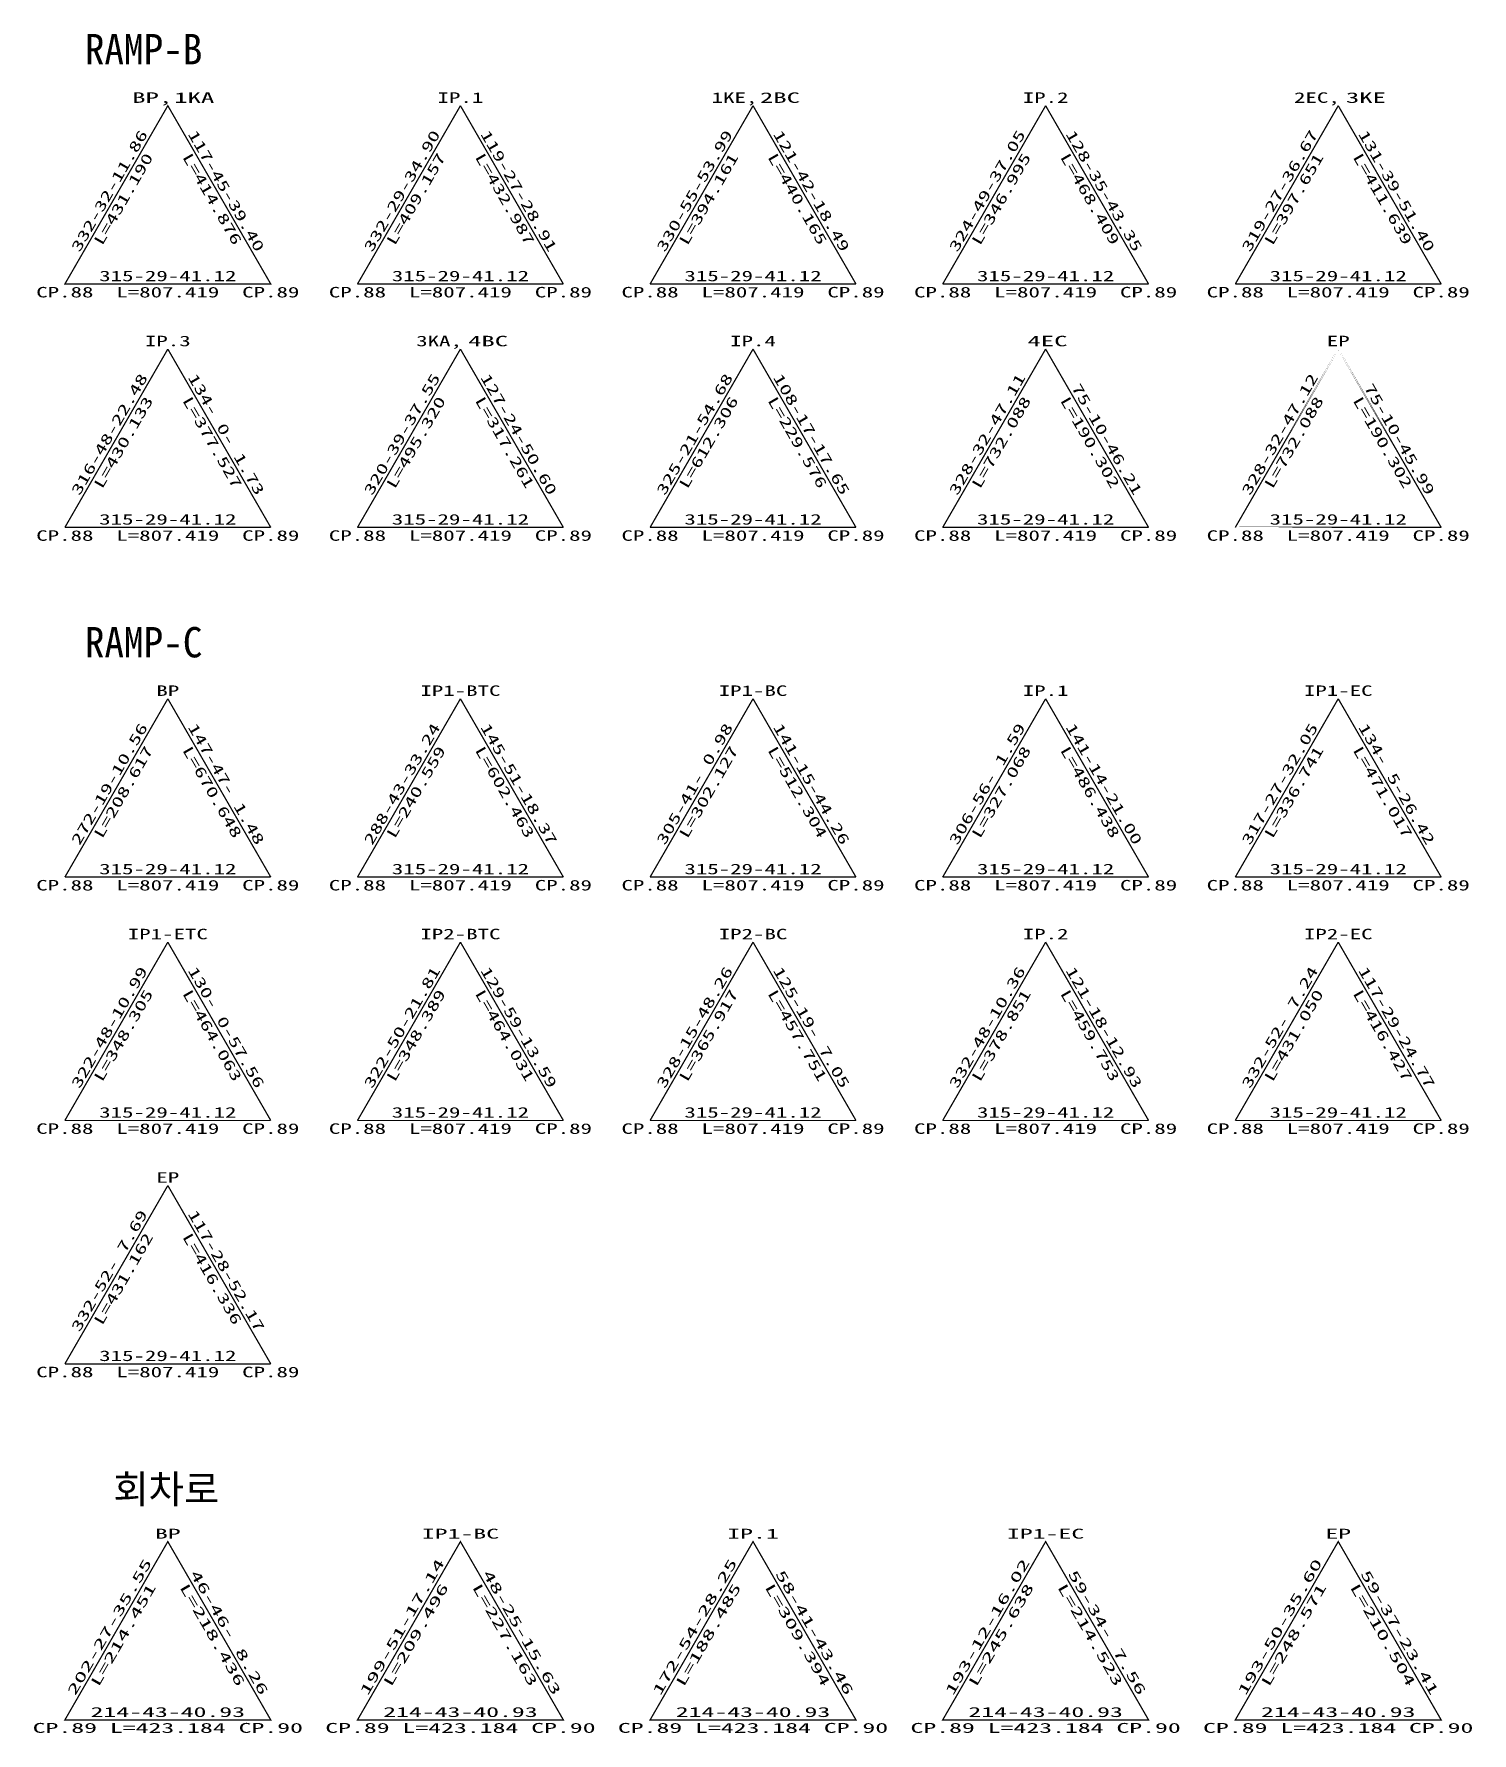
# Model space of a CAD drawing. Extents: x 1479 to 2863, y 98 to 988.
# Drawn here: x 2199 to 2863, y 202 to 986 of the extents above; entities that cross this region are included whole.
import ezdxf
from ezdxf.enums import TextEntityAlignment as Align

# ---------------------------------------------------------------- set-up
doc = ezdxf.new("R2010")
doc.units = 0
doc.header["$MEASUREMENT"] = 0
for name, color, linetype in [('CZ-LEAL', 1, 'CONTINUOUS'), ('CZ-LEAT', 3, 'CONTINUOUS'), ('CZ-TEX1', 6, 'CONTINUOUS')]:
    doc.layers.add(name, color=color, linetype=linetype)
doc.styles.add('GHS', font='DotumChe.ttf')

msp = doc.modelspace()

# ---------------------------------------------------------------- linework, layer by layer
at = {"layer": 'CZ-LEAL', "const_width": 0.6}
for points in [[(2308.3, 870.78), (2213.26, 870.78), (2260.78, 953.08)], [(2800.94, 840.78), (2753.42, 758.47)], [(2800.94, 840.78), (2848.46, 758.47)], [(2753.42, 758.47), (2848.46, 758.47)], [(2213.26, 208.19), (2260.78, 290.5), (2308.3, 208.19)], [(2348.3, 208.19), (2395.82, 290.5), (2443.34, 208.19)], [(2483.34, 208.19), (2530.86, 290.5), (2578.38, 208.19)], [(2618.38, 208.19), (2665.9, 290.5), (2713.42, 208.19)], [(2753.42, 208.19), (2800.94, 290.5), (2848.46, 208.19)]]:
    msp.add_lwpolyline(points, close=True, dxfattribs=at)
for points in [[(2395.82, 953.08), (2348.3, 870.78)], [(2395.82, 953.08), (2443.34, 870.78)], [(2530.86, 953.08), (2483.34, 870.78)], [(2530.86, 953.08), (2578.38, 870.78)], [(2665.9, 953.08), (2618.38, 870.78)], [(2665.9, 953.08), (2713.42, 870.78)], [(2800.94, 953.08), (2753.42, 870.78)], [(2800.94, 953.08), (2848.46, 870.78)], [(2348.3, 870.78), (2443.34, 870.78)], [(2483.34, 870.78), (2578.38, 870.78)], [(2618.38, 870.78), (2713.42, 870.78)], [(2753.42, 870.78), (2848.46, 870.78)], [(2260.78, 840.78), (2213.26, 758.47)], [(2260.78, 840.78), (2308.3, 758.47)], [(2395.82, 840.78), (2348.3, 758.47)], [(2395.82, 840.78), (2443.34, 758.47)], [(2530.86, 840.78), (2483.34, 758.47)], [(2530.86, 840.78), (2578.38, 758.47)], [(2665.9, 840.78), (2618.38, 758.47)], [(2665.9, 840.78), (2713.42, 758.47)], [(2213.26, 758.47), (2308.3, 758.47)], [(2348.3, 758.47), (2443.34, 758.47)], [(2483.34, 758.47), (2578.38, 758.47)], [(2618.38, 758.47), (2713.42, 758.47)]]:
    msp.add_lwpolyline(points, dxfattribs=at)
at = {"layer": 'CZ-LEAL', "linetype": 'Continuous', "const_width": 0.6}
for points in [[(2260.78, 679.42), (2213.26, 597.12)], [(2260.78, 679.42), (2308.3, 597.12)], [(2395.82, 679.42), (2348.3, 597.12)], [(2395.82, 679.42), (2443.34, 597.12)], [(2530.86, 679.42), (2483.34, 597.12)], [(2530.86, 679.42), (2578.38, 597.12)], [(2665.9, 679.42), (2618.38, 597.12)], [(2665.9, 679.42), (2713.42, 597.12)], [(2800.94, 679.42), (2753.42, 597.12)], [(2800.94, 679.42), (2848.46, 597.12)], [(2213.26, 597.12), (2308.3, 597.12)], [(2348.3, 597.12), (2443.34, 597.12)], [(2483.34, 597.12), (2578.38, 597.12)], [(2618.38, 597.12), (2713.42, 597.12)], [(2753.42, 597.12), (2848.46, 597.12)], [(2260.78, 567.12), (2213.26, 484.81)], [(2260.78, 567.12), (2308.3, 484.81)], [(2395.82, 567.12), (2348.3, 484.81)], [(2395.82, 567.12), (2443.34, 484.81)], [(2530.86, 567.12), (2483.34, 484.81)], [(2530.86, 567.12), (2578.38, 484.81)], [(2665.9, 567.12), (2618.38, 484.81)], [(2665.9, 567.12), (2713.42, 484.81)], [(2800.94, 567.12), (2753.42, 484.81)], [(2800.94, 567.12), (2848.46, 484.81)], [(2213.26, 484.81), (2308.3, 484.81)], [(2348.3, 484.81), (2443.34, 484.81)], [(2483.34, 484.81), (2578.38, 484.81)], [(2618.38, 484.81), (2713.42, 484.81)], [(2753.42, 484.81), (2848.46, 484.81)], [(2260.78, 454.81), (2213.26, 372.5)], [(2260.78, 454.81), (2308.3, 372.5)], [(2213.26, 372.5), (2308.3, 372.5)]]:
    msp.add_lwpolyline(points, dxfattribs=at)

# ---------------------------------------------------------------- texts
at = {"layer": 'CZ-LEAT', "style": 'GHS'}
for s, height, width, p, p2 in [('BP,   ', 4.84, 1.866832, (2244.34, 954.4), (2281.3, 954.4)), ('1KA   ', 4.84, 1.866832, (2263.74, 954.38), (2300.7, 954.38)), ('IP.1', 4.84, 1.600142, (2385.26, 954.4), (2406.38, 954.4)), ('1KE,   ', 4.84, 1.600142, (2511.75, 954.4), (2548.71, 954.4)), ('2BC   ', 4.84, 1.866832, (2534.06, 954.38), (2571.02, 954.38)), ('IP.2', 4.84, 1.600142, (2655.34, 954.4), (2676.46, 954.4)), ('2EC,   ', 4.84, 1.600142, (2780.52, 954.4), (2817.48, 954.4)), ('3KE   ', 4.84, 1.866832, (2804.46, 954.38), (2841.42, 954.38)), ('315-29-41.12', 4.84, 1.600142, (2229.1, 872.1), (2292.46, 872.1)), ('315-29-41.12', 4.84, 1.600142, (2364.14, 872.1), (2427.5, 872.1)), ('315-29-41.12', 4.84, 1.600142, (2499.18, 872.1), (2562.54, 872.1)), ('315-29-41.12', 4.84, 1.600142, (2634.22, 872.1), (2697.58, 872.1)), ('315-29-41.12', 4.84, 1.600142, (2769.26, 872.1), (2832.62, 872.1)), ('CP.88', 4.84, 1.600142, (2200.06, 864.62), (2226.46, 864.62)), ('L=807.419', 4.84, 1.600142, (2237.02, 864.62), (2284.54, 864.62)), ('CP.89', 4.84, 1.600142, (2295.1, 864.62), (2321.5, 864.62)), ('CP.88', 4.84, 1.600142, (2335.1, 864.62), (2361.5, 864.62)), ('L=807.419', 4.84, 1.600142, (2372.06, 864.62), (2419.58, 864.62)), ('CP.89', 4.84, 1.600142, (2430.14, 864.62), (2456.54, 864.62)), ('CP.88', 4.84, 1.600142, (2470.14, 864.62), (2496.54, 864.62)), ('L=807.419', 4.84, 1.600142, (2507.1, 864.62), (2554.62, 864.62)), ('CP.89', 4.84, 1.600142, (2565.18, 864.62), (2591.58, 864.62)), ('CP.88', 4.84, 1.600142, (2605.18, 864.62), (2631.58, 864.62)), ('L=807.419', 4.84, 1.600142, (2642.14, 864.62), (2689.66, 864.62)), ('CP.89', 4.84, 1.600142, (2700.22, 864.62), (2726.62, 864.62)), ('CP.88', 4.84, 1.600142, (2740.22, 864.62), (2766.62, 864.62)), ('L=807.419', 4.84, 1.600142, (2777.18, 864.62), (2824.7, 864.62)), ('CP.89', 4.84, 1.600142, (2835.26, 864.62), (2861.66, 864.62)), ('IP.3', 4.84, 1.600142, (2250.22, 842.1), (2271.34, 842.1)), ('3KA,   ', 4.84, 1.600142, (2375.4, 842.1), (2412.36, 842.1)), ('4BC   ', 4.84, 1.866832, (2399.34, 842.07), (2436.3, 842.07)), ('IP.4', 4.84, 1.600142, (2520.3, 842.1), (2541.42, 842.1)), ('4EC   ', 4.84, 1.866832, (2657.51, 842.07), (2694.47, 842.07)), ('EP', 4.84, 1.600142, (2795.66, 842.1), (2806.22, 842.1)), ('315-29-41.12', 4.84, 1.600142, (2229.1, 759.79), (2292.46, 759.79)), ('315-29-41.12', 4.84, 1.600142, (2364.14, 759.79), (2427.5, 759.79)), ('315-29-41.12', 4.84, 1.600142, (2499.18, 759.79), (2562.54, 759.79)), ('315-29-41.12', 4.84, 1.600142, (2634.22, 759.79), (2697.58, 759.79)), ('315-29-41.12', 4.84, 1.600142, (2769.26, 759.79), (2832.62, 759.79)), ('CP.88', 4.84, 1.600142, (2200.06, 752.31), (2226.46, 752.31)), ('L=807.419', 4.84, 1.600142, (2237.02, 752.31), (2284.54, 752.31)), ('CP.89', 4.84, 1.600142, (2295.1, 752.31), (2321.5, 752.31)), ('CP.88', 4.84, 1.600142, (2335.1, 752.31), (2361.5, 752.31)), ('L=807.419', 4.84, 1.600142, (2372.06, 752.31), (2419.58, 752.31)), ('CP.89', 4.84, 1.600142, (2430.14, 752.31), (2456.54, 752.31)), ('CP.88', 4.84, 1.600142, (2470.14, 752.31), (2496.54, 752.31)), ('L=807.419', 4.84, 1.600142, (2507.1, 752.31), (2554.62, 752.31)), ('CP.89', 4.84, 1.600142, (2565.18, 752.31), (2591.58, 752.31)), ('CP.88', 4.84, 1.600142, (2605.18, 752.31), (2631.58, 752.31)), ('L=807.419', 4.84, 1.600142, (2642.14, 752.31), (2689.66, 752.31)), ('CP.89', 4.84, 1.600142, (2700.22, 752.31), (2726.62, 752.31)), ('CP.88', 4.84, 1.600142, (2740.22, 752.31), (2766.62, 752.31)), ('L=807.419', 4.84, 1.600142, (2777.18, 752.31), (2824.7, 752.31)), ('CP.89', 4.84, 1.600142, (2835.26, 752.31), (2861.66, 752.31)), ('BP', 4.84, 1.600142, (2255.5, 680.74), (2266.06, 680.74)), ('IP1-BTC', 4.84, 1.600142, (2377.34, 680.74), (2414.3, 680.74)), ('IP1-BC', 4.84, 1.600142, (2515.02, 680.74), (2546.7, 680.74)), ('IP.1', 4.84, 1.600142, (2655.34, 680.74), (2676.46, 680.74)), ('IP1-EC', 4.84, 1.600142, (2785.1, 680.74), (2816.78, 680.74)), ('CP.88', 4.84, 1.600142, (2200.06, 590.96), (2226.46, 590.96)), ('315-29-41.12', 4.84, 1.600142, (2229.1, 598.44), (2292.46, 598.44)), ('CP.89', 4.84, 1.600142, (2295.1, 590.96), (2321.5, 590.96)), ('CP.88', 4.84, 1.600142, (2335.1, 590.96), (2361.5, 590.96)), ('315-29-41.12', 4.84, 1.600142, (2364.14, 598.44), (2427.5, 598.44)), ('CP.89', 4.84, 1.600142, (2430.14, 590.96), (2456.54, 590.96)), ('CP.88', 4.84, 1.600142, (2470.14, 590.96), (2496.54, 590.96)), ('315-29-41.12', 4.84, 1.600142, (2499.18, 598.44), (2562.54, 598.44)), ('CP.89', 4.84, 1.600142, (2565.18, 590.96), (2591.58, 590.96)), ('CP.88', 4.84, 1.600142, (2605.18, 590.96), (2631.58, 590.96)), ('315-29-41.12', 4.84, 1.600142, (2634.22, 598.44), (2697.58, 598.44)), ('CP.89', 4.84, 1.600142, (2700.22, 590.96), (2726.62, 590.96)), ('CP.88', 4.84, 1.600142, (2740.22, 590.96), (2766.62, 590.96)), ('315-29-41.12', 4.84, 1.600142, (2769.26, 598.44), (2832.62, 598.44)), ('CP.89', 4.84, 1.600142, (2835.26, 590.96), (2861.66, 590.96)), ('L=807.419', 4.84, 1.600142, (2237.02, 590.96), (2284.54, 590.96)), ('L=807.419', 4.84, 1.600142, (2372.06, 590.96), (2419.58, 590.96)), ('L=807.419', 4.84, 1.600142, (2507.1, 590.96), (2554.62, 590.96)), ('L=807.419', 4.84, 1.600142, (2642.14, 590.96), (2689.66, 590.96)), ('L=807.419', 4.84, 1.600142, (2777.18, 590.96), (2824.7, 590.96)), ('IP1-ETC', 4.84, 1.600142, (2242.3, 568.44), (2279.26, 568.44)), ('IP2-BTC', 4.84, 1.600142, (2377.34, 568.44), (2414.3, 568.44)), ('IP2-BC', 4.84, 1.600142, (2515.02, 568.44), (2546.7, 568.44)), ('IP.2', 4.84, 1.600142, (2655.34, 568.44), (2676.46, 568.44)), ('IP2-EC', 4.84, 1.600142, (2785.1, 568.44), (2816.78, 568.44)), ('315-29-41.12', 4.84, 1.600142, (2229.1, 486.13), (2292.46, 486.13)), ('315-29-41.12', 4.84, 1.600142, (2364.14, 486.13), (2427.5, 486.13)), ('315-29-41.12', 4.84, 1.600142, (2499.18, 486.13), (2562.54, 486.13)), ('315-29-41.12', 4.84, 1.600142, (2634.22, 486.13), (2697.58, 486.13)), ('315-29-41.12', 4.84, 1.600142, (2769.26, 486.13), (2832.62, 486.13)), ('CP.88', 4.84, 1.600142, (2200.06, 478.65), (2226.46, 478.65)), ('L=807.419', 4.84, 1.600142, (2237.02, 478.65), (2284.54, 478.65)), ('CP.89', 4.84, 1.600142, (2295.1, 478.65), (2321.5, 478.65)), ('CP.88', 4.84, 1.600142, (2335.1, 478.65), (2361.5, 478.65)), ('L=807.419', 4.84, 1.600142, (2372.06, 478.65), (2419.58, 478.65)), ('CP.89', 4.84, 1.600142, (2430.14, 478.65), (2456.54, 478.65)), ('CP.88', 4.84, 1.600142, (2470.14, 478.65), (2496.54, 478.65)), ('L=807.419', 4.84, 1.600142, (2507.1, 478.65), (2554.62, 478.65)), ('CP.89', 4.84, 1.600142, (2565.18, 478.65), (2591.58, 478.65)), ('CP.88', 4.84, 1.600142, (2605.18, 478.65), (2631.58, 478.65)), ('L=807.419', 4.84, 1.600142, (2642.14, 478.65), (2689.66, 478.65)), ('CP.89', 4.84, 1.600142, (2700.22, 478.65), (2726.62, 478.65)), ('CP.88', 4.84, 1.600142, (2740.22, 478.65), (2766.62, 478.65)), ('L=807.419', 4.84, 1.600142, (2777.18, 478.65), (2824.7, 478.65)), ('CP.89', 4.84, 1.600142, (2835.26, 478.65), (2861.66, 478.65)), ('EP', 4.84, 1.600142, (2255.5, 456.13), (2266.06, 456.13)), ('315-29-41.12', 4.84, 1.600142, (2229.1, 373.82), (2292.46, 373.82)), ('CP.88', 4.84, 1.600142, (2200.06, 366.34), (2226.46, 366.34)), ('L=807.419', 4.84, 1.600142, (2237.02, 366.34), (2284.54, 366.34)), ('CP.89', 4.84, 1.600142, (2295.1, 366.34), (2321.5, 366.34)), ('BP', 4.569, 1.906836, (2254.84, 291.87), (2266.72, 291.87)), ('IP1-BC', 4.569, 1.906836, (2378, 291.87), (2413.64, 291.87)), ('IP.1', 4.569, 1.906836, (2518.98, 291.87), (2542.74, 291.87)), ('IP1-EC', 4.569, 1.906836, (2648.08, 291.87), (2683.72, 291.87)), ('EP', 4.569, 1.906836, (2795, 291.87), (2806.88, 291.87)), ('214-43-40.93', 4.5692, 1.906836, (2225.14, 209.56), (2296.42, 209.56)), ('214-43-40.93', 4.5692, 1.906836, (2360.18, 209.56), (2431.46, 209.56)), ('214-43-40.93', 4.5692, 1.906836, (2495.22, 209.56), (2566.5, 209.56)), ('214-43-40.93', 4.5692, 1.906836, (2630.26, 209.56), (2701.54, 209.56)), ('214-43-40.93', 4.5692, 1.906836, (2765.3, 209.56), (2836.58, 209.56)), ('CP.89', 4.569, 1.906836, (2198.41, 202.25), (2228.11, 202.25)), ('L=423.184', 4.569, 1.906836, (2234.05, 202.25), (2287.51, 202.25)), ('CP.90', 4.569, 1.906836, (2293.45, 202.25), (2323.15, 202.25)), ('CP.89', 4.569, 1.906836, (2333.45, 202.25), (2363.15, 202.25)), ('L=423.184', 4.569, 1.906836, (2369.09, 202.25), (2422.55, 202.25)), ('CP.90', 4.569, 1.906836, (2428.49, 202.25), (2458.19, 202.25)), ('CP.89', 4.569, 1.906836, (2468.49, 202.25), (2498.19, 202.25)), ('L=423.184', 4.569, 1.906836, (2504.13, 202.25), (2557.59, 202.25)), ('CP.90', 4.569, 1.906836, (2563.53, 202.25), (2593.23, 202.25)), ('CP.89', 4.569, 1.906836, (2603.53, 202.25), (2633.23, 202.25)), ('L=423.184', 4.569, 1.906836, (2639.17, 202.25), (2692.63, 202.25)), ('CP.90', 4.569, 1.906836, (2698.57, 202.25), (2728.27, 202.25)), ('CP.89', 4.569, 1.906836, (2738.57, 202.25), (2768.27, 202.25)), ('L=423.184', 4.569, 1.906836, (2774.21, 202.25), (2827.67, 202.25)), ('CP.90', 4.569, 1.906836, (2833.61, 202.25), (2863.31, 202.25))]:
    msp.add_text(s, height=height, dxfattribs=dict(at, width=width)).set_placement(p, p2, align=Align.FIT)
for s, height, rotation, width, p, p2 in [('332-32-11.86', 4.84, 60, 1.600142, (2220.04, 885.15), (2251.72, 940.03)), ('117-45-39.40', 4.84, 300, 1.600142, (2269.85, 940.03), (2301.53, 885.15)), ('332-29-34.90', 4.84, 60, 1.600142, (2355.08, 885.15), (2386.76, 940.03)), ('119-27-28.91', 4.84, 300, 1.600142, (2404.89, 940.03), (2436.57, 885.15)), ('330-55-53.99', 4.84, 60, 1.600142, (2490.12, 885.15), (2521.8, 940.03)), ('121-42-18.49', 4.84, 300, 1.600142, (2539.93, 940.03), (2571.61, 885.15)), ('324-49-37.05', 4.84, 60, 1.600142, (2625.16, 885.15), (2656.84, 940.03)), ('128-35-43.35', 4.84, 300, 1.600142, (2674.97, 940.03), (2706.65, 885.15)), ('319-27-36.67', 4.84, 60, 1.600142, (2760.2, 885.15), (2791.88, 940.03)), ('131-39-51.40', 4.84, 300, 1.600142, (2810.01, 940.03), (2841.69, 885.15)), ('L=431.190', 4.84, 60, 1.600142, (2230.48, 888.27), (2254.24, 929.43)), ('L=414.876', 4.84, 300, 1.600142, (2267.33, 929.43), (2291.09, 888.27)), ('L=409.157', 4.84, 60, 1.600142, (2365.52, 888.27), (2389.28, 929.43)), ('L=432.987', 4.84, 300, 1.600142, (2402.37, 929.43), (2426.13, 888.27)), ('L=394.161', 4.84, 60, 1.600142, (2500.56, 888.27), (2524.32, 929.43)), ('L=440.165', 4.84, 300, 1.600142, (2537.41, 929.43), (2561.17, 888.27)), ('L=346.995', 4.84, 60, 1.600142, (2635.6, 888.27), (2659.36, 929.43)), ('L=468.409', 4.84, 300, 1.600142, (2672.45, 929.43), (2696.21, 888.27)), ('L=397.651', 4.84, 60, 1.600142, (2770.64, 888.27), (2794.4, 929.43)), ('L=411.639', 4.84, 300, 1.600142, (2807.49, 929.43), (2831.25, 888.27)), ('316-48-22.48', 4.84, 60, 1.600142, (2220.04, 772.85), (2251.72, 827.72)), ('134- 0- 1.73', 4.84, 300, 1.600142, (2269.85, 827.72), (2301.53, 772.85)), ('320-39-37.55', 4.84, 60, 1.600142, (2355.08, 772.85), (2386.76, 827.72)), ('127-24-50.60', 4.84, 300, 1.600142, (2404.89, 827.72), (2436.57, 772.85)), ('325-21-54.68', 4.84, 60, 1.600142, (2490.12, 772.85), (2521.8, 827.72)), ('108-17-17.65', 4.84, 300, 1.600142, (2539.93, 827.72), (2571.61, 772.85)), ('328-32-47.11', 4.84, 60, 1.600142, (2625.16, 772.85), (2656.84, 827.72)), (' 75-10-46.21', 4.84, 300, 1.600142, (2674.97, 827.72), (2706.65, 772.85)), ('328-32-47.12', 4.84, 60, 1.600142, (2760.2, 772.85), (2791.88, 827.72)), (' 75-10-45.99', 4.84, 300, 1.600142, (2810.01, 827.72), (2841.69, 772.85)), ('L=430.133', 4.84, 60, 1.600142, (2230.48, 775.97), (2254.24, 817.12)), ('L=377.527', 4.84, 300, 1.600142, (2267.33, 817.12), (2291.09, 775.97)), ('L=495.320', 4.84, 60, 1.600142, (2365.52, 775.97), (2389.28, 817.12)), ('L=317.261', 4.84, 300, 1.600142, (2402.37, 817.12), (2426.13, 775.97)), ('L=612.306', 4.84, 60, 1.600142, (2500.56, 775.97), (2524.32, 817.12)), ('L=229.576', 4.84, 300, 1.600142, (2537.41, 817.12), (2561.17, 775.97)), ('L=732.088', 4.84, 60, 1.600142, (2635.6, 775.97), (2659.36, 817.12)), ('L=190.302', 4.84, 300, 1.600142, (2672.45, 817.12), (2696.21, 775.97)), ('L=732.088', 4.84, 60, 1.600142, (2770.64, 775.97), (2794.4, 817.12)), ('L=190.302', 4.84, 300, 1.600142, (2807.49, 817.12), (2831.25, 775.97)), ('272-19-10.56', 4.84, 60, 1.600142, (2220.04, 611.49), (2251.72, 666.36)), ('147-47- 1.48', 4.84, 300, 1.600142, (2269.85, 666.36), (2301.53, 611.49)), ('288-43-33.24', 4.84, 60, 1.600142, (2355.08, 611.49), (2386.76, 666.36)), ('145-51-18.37', 4.84, 300, 1.600142, (2404.89, 666.36), (2436.57, 611.49)), ('305-41- 0.98', 4.84, 60, 1.600142, (2490.12, 611.49), (2521.8, 666.36)), ('141-15-44.26', 4.84, 300, 1.600142, (2539.93, 666.36), (2571.61, 611.49)), ('306-56- 1.59', 4.84, 60, 1.600142, (2625.16, 611.49), (2656.84, 666.36)), ('141-14-21.00', 4.84, 300, 1.600142, (2674.97, 666.36), (2706.65, 611.49)), ('317-27-32.05', 4.84, 60, 1.600142, (2760.2, 611.49), (2791.88, 666.36)), ('134- 5-26.42', 4.84, 300, 1.600142, (2810.01, 666.36), (2841.69, 611.49)), ('L=208.617', 4.84, 60, 1.600142, (2230.48, 614.61), (2254.24, 655.77)), ('L=670.648', 4.84, 300, 1.600142, (2267.33, 655.77), (2291.09, 614.61)), ('L=240.559', 4.84, 60, 1.600142, (2365.52, 614.61), (2389.28, 655.77)), ('L=602.463', 4.84, 300, 1.600142, (2402.37, 655.77), (2426.13, 614.61)), ('L=302.127', 4.84, 60, 1.600142, (2500.56, 614.61), (2524.32, 655.77)), ('L=512.304', 4.84, 300, 1.600142, (2537.41, 655.77), (2561.17, 614.61)), ('L=327.068', 4.84, 60, 1.600142, (2635.6, 614.61), (2659.36, 655.77)), ('L=486.438', 4.84, 300, 1.600142, (2672.45, 655.77), (2696.21, 614.61)), ('L=336.741', 4.84, 60, 1.600142, (2770.64, 614.61), (2794.4, 655.77)), ('L=471.017', 4.84, 300, 1.600142, (2807.49, 655.77), (2831.25, 614.61)), ('322-48-10.99', 4.84, 60, 1.600142, (2220.04, 499.19), (2251.72, 554.06)), ('130- 0-57.56', 4.84, 300, 1.600142, (2269.85, 554.06), (2301.53, 499.19)), ('322-50-21.81', 4.84, 60, 1.600142, (2355.08, 499.19), (2386.76, 554.06)), ('129-59-13.59', 4.84, 300, 1.600142, (2404.89, 554.06), (2436.57, 499.19)), ('328-15-48.26', 4.84, 60, 1.600142, (2490.12, 499.19), (2521.8, 554.06)), ('125-19- 7.05', 4.84, 300, 1.600142, (2539.93, 554.06), (2571.61, 499.19)), ('332-48-10.36', 4.84, 60, 1.600142, (2625.16, 499.19), (2656.84, 554.06)), ('121-18-12.93', 4.84, 300, 1.600142, (2674.97, 554.06), (2706.65, 499.19)), ('332-52- 7.24', 4.84, 60, 1.600142, (2760.2, 499.19), (2791.88, 554.06)), ('117-29-24.77', 4.84, 300, 1.600142, (2810.01, 554.06), (2841.69, 499.19)), ('L=348.305', 4.84, 60, 1.600142, (2230.48, 502.31), (2254.24, 543.46)), ('L=464.063', 4.84, 300, 1.600142, (2267.33, 543.46), (2291.09, 502.31)), ('L=348.389', 4.84, 60, 1.600142, (2365.52, 502.31), (2389.28, 543.46)), ('L=464.031', 4.84, 300, 1.600142, (2402.37, 543.46), (2426.13, 502.31)), ('L=365.917', 4.84, 60, 1.600142, (2500.56, 502.31), (2524.32, 543.46)), ('L=457.751', 4.84, 300, 1.600142, (2537.41, 543.46), (2561.17, 502.31)), ('L=378.851', 4.84, 60, 1.600142, (2635.6, 502.31), (2659.36, 543.46)), ('L=459.753', 4.84, 300, 1.600142, (2672.45, 543.46), (2696.21, 502.31)), ('L=431.050', 4.84, 60, 1.600142, (2770.64, 502.31), (2794.4, 543.46)), ('L=416.427', 4.84, 300, 1.600142, (2807.49, 543.46), (2831.25, 502.31)), ('332-52- 7.69', 4.84, 60, 1.600142, (2220.04, 386.88), (2251.72, 441.75)), ('117-28-52.17', 4.84, 300, 1.600142, (2269.85, 441.75), (2301.53, 386.88)), ('L=431.162', 4.84, 60, 1.600142, (2230.48, 390), (2254.24, 431.15)), ('L=416.336', 4.84, 300, 1.600142, (2267.33, 431.15), (2291.09, 390)), ('202-27-35.55', 4.5692, 60, 1.906836, (2218.02, 219.16), (2253.66, 280.89)), ('172-54-28.25', 4.5692, 60, 1.906836, (2488.1, 219.16), (2523.74, 280.89)), (' 46-46- 8.26', 4.5692, 300, 1.906836, (2267.91, 280.89), (2303.55, 219.16)), ('199-51-17.14', 4.5692, 60, 1.906836, (2353.06, 219.16), (2388.7, 280.89)), (' 48-25-15.63', 4.5692, 300, 1.906836, (2402.95, 280.89), (2438.59, 219.16)), (' 58-41-43.46', 4.5692, 300, 1.906836, (2537.99, 280.89), (2573.63, 219.16)), ('193-12-16.02', 4.5692, 60, 1.906836, (2623.14, 219.16), (2658.78, 280.89)), (' 59-34- 7.56', 4.5692, 300, 1.906836, (2673.03, 280.89), (2708.67, 219.16)), ('193-50-35.60', 4.5692, 60, 1.906836, (2758.18, 219.16), (2793.82, 280.89)), (' 59-37-23.41', 4.5692, 300, 1.906836, (2808.07, 280.89), (2843.71, 219.16)), ('L=214.451', 4.569, 60, 1.906836, (2228.8, 223.22), (2255.53, 269.52)), ('L=218.436', 4.569, 300, 1.906836, (2266.04, 269.52), (2292.77, 223.22)), ('L=209.496', 4.569, 60, 1.906836, (2363.84, 223.22), (2390.57, 269.52)), ('L=227.163', 4.569, 300, 1.906836, (2401.08, 269.52), (2427.81, 223.22)), ('L=188.485', 4.569, 60, 1.906836, (2498.88, 223.22), (2525.61, 269.52)), ('L=309.394', 4.569, 300, 1.906836, (2536.12, 269.52), (2562.85, 223.22)), ('L=245.638', 4.569, 60, 1.906836, (2633.92, 223.22), (2660.65, 269.52)), ('L=214.523', 4.569, 300, 1.906836, (2671.16, 269.52), (2697.89, 223.22)), ('L=248.571', 4.569, 60, 1.906836, (2768.96, 223.22), (2795.69, 269.52)), ('L=210.504', 4.569, 300, 1.906836, (2806.2, 269.52), (2832.93, 223.22))]:
    msp.add_text(s, height=height, rotation=rotation, dxfattribs=dict(at, width=width)).set_placement(p, p2, align=Align.FIT)
at = {"layer": 'CZ-TEX1', "style": 'GHS'}
for s, height, p in [('RAMP-B', 14, (2222.46, 972.18)), ('RAMP-C', 14, (2222.46, 698.52)), ('회차로', 13, (2235.61, 308.23))]:
    msp.add_text(s, height=height, dxfattribs=at).set_placement(p)

doc.saveas('drawing.dxf')
